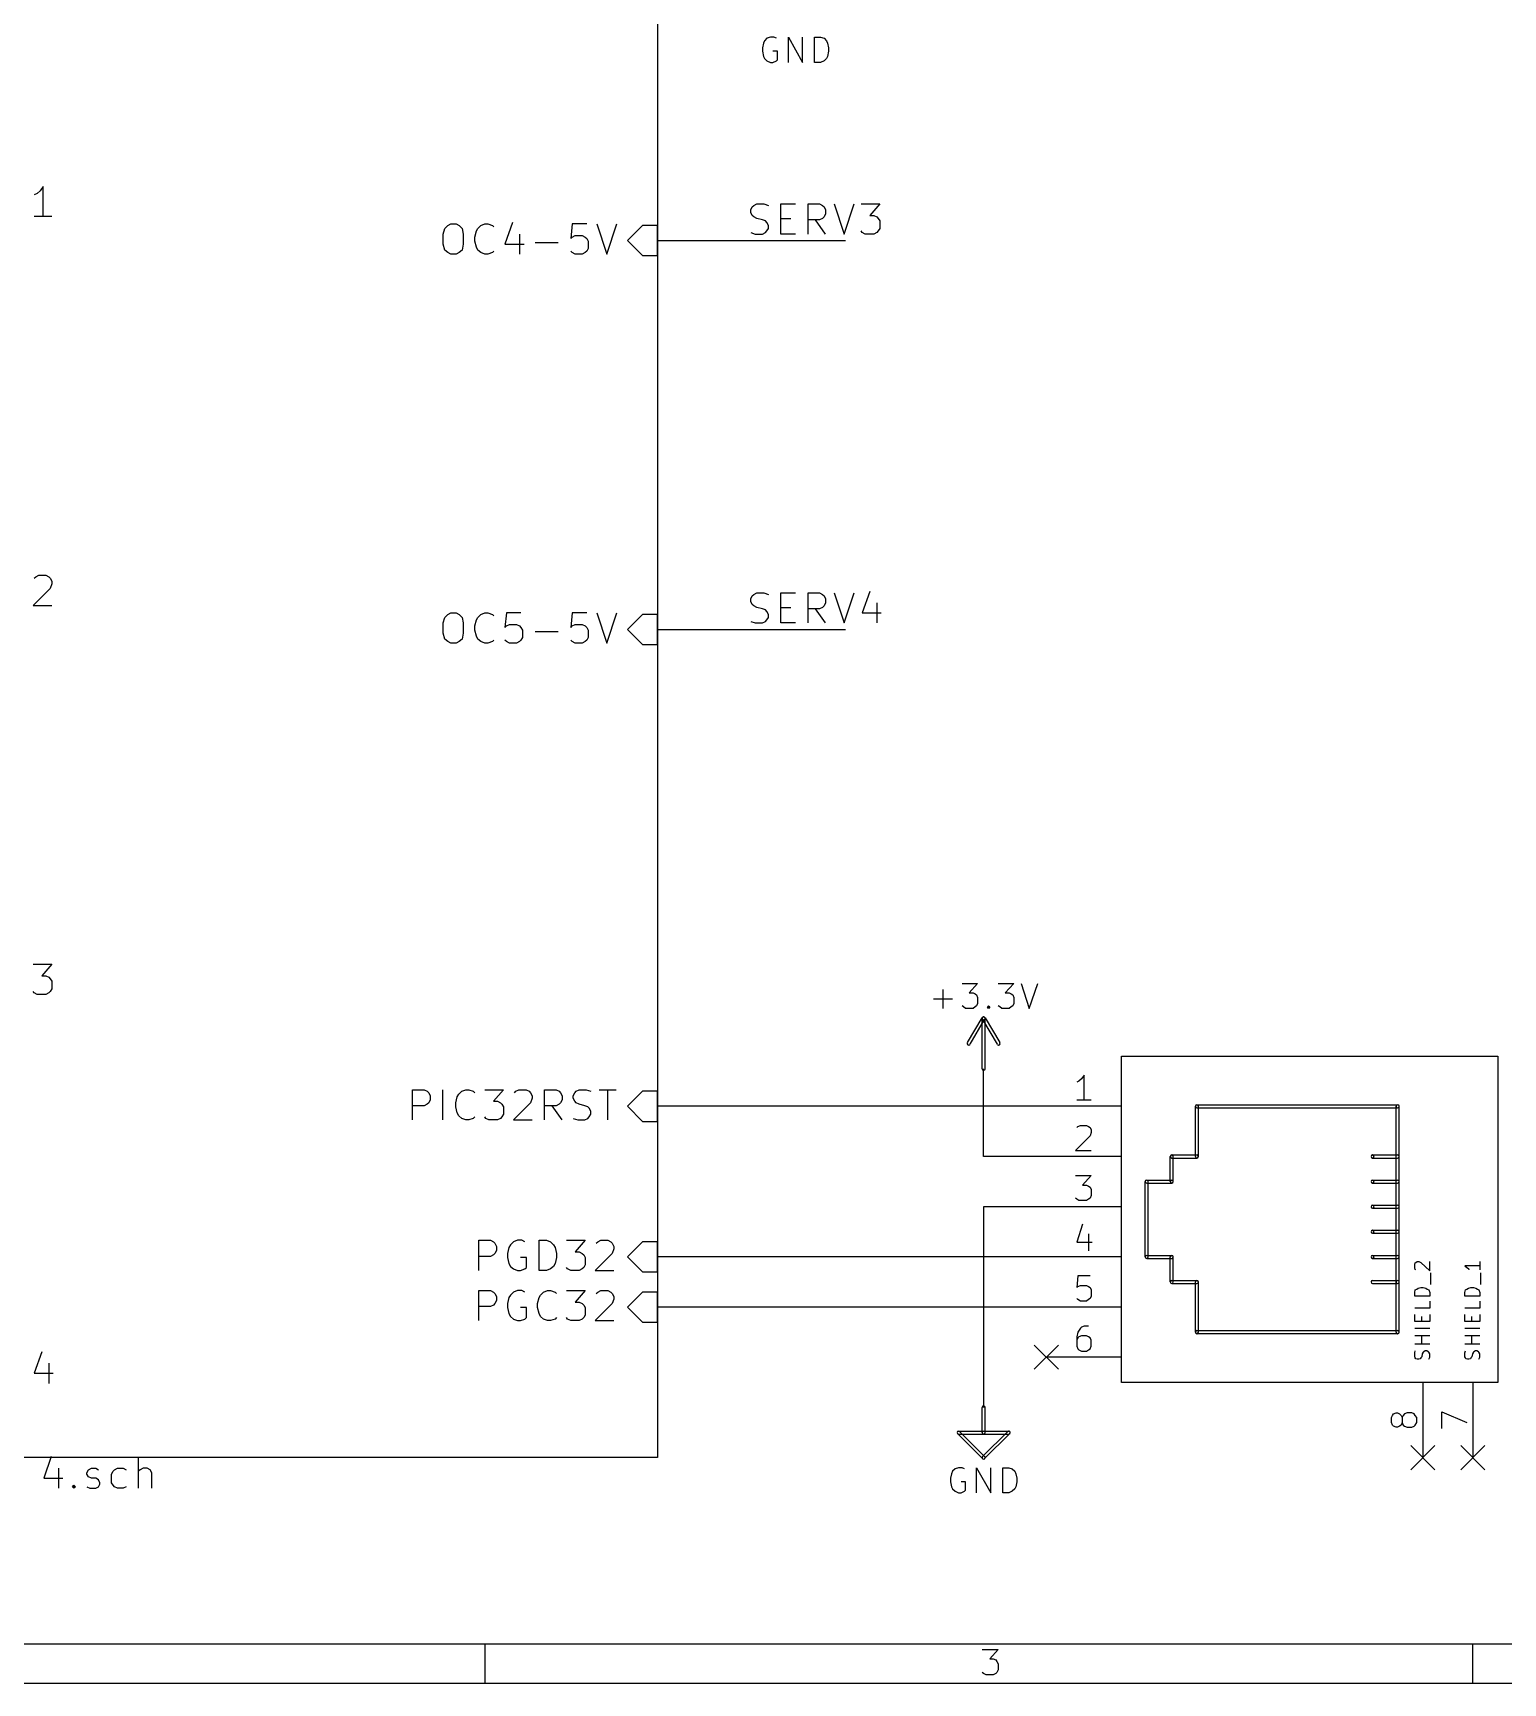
# Model space of a CAD drawing. Extents: x 10 to 287, y -200 to -10.
# Drawn here: x 87.1 to 161.5, y -200 to -116.5 of the extents above; entities that cross this region are included whole.
import ezdxf

# ---------------------------------------------------------------- set-up
doc = ezdxf.new("R2010")
doc.units = 0
doc.header["$MEASUREMENT"] = 0
doc.layers.add('BLACK', color=7, linetype='CONTINUOUS')

msp = doc.modelspace()

# ---------------------------------------------------------------- linework, layer by layer
at = {"layer": 'Black'}
for p, q in [((123.546, -125.298), (123.622, -125.222)), ((123.622, -125.222), (123.774, -125.146)), ((123.774, -125.146), (124.13, -125.146)), ((124.13, -125.146), (124.358, -125.222)), ((124.993, -126.67), (124.993, -125.146)), ((124.993, -125.146), (125.73, -125.146)), ((126.365, -126.67), (126.365, -125.146)), ((126.365, -125.146), (126.949, -125.146)), ((126.949, -125.146), (127.102, -125.222)), ((127.102, -125.222), (127.178, -125.298)), ((127.686, -125.146), (128.194, -126.67)), ((128.194, -126.67), (128.702, -125.146)), ((129.057, -125.146), (129.997, -125.146)), ((129.997, -125.146), (129.489, -125.73)), ((123.469, -125.451), (123.546, -125.298)), ((123.469, -125.578), (123.469, -125.451)), ((123.546, -125.73), (123.469, -125.578)), ((123.622, -125.806), (123.546, -125.73)), ((123.774, -125.882), (123.622, -125.806)), ((124.054, -125.959), (123.774, -125.882)), ((124.206, -126.009), (124.054, -125.959)), ((124.282, -126.086), (124.206, -126.009)), ((124.358, -126.238), (124.282, -126.086)), ((124.993, -125.882), (125.501, -125.882)), ((126.949, -125.959), (126.365, -125.959)), ((127.254, -126.67), (126.746, -125.959)), ((127.102, -125.882), (126.949, -125.959)), ((127.178, -125.806), (127.102, -125.882)), ((127.178, -125.298), (127.254, -125.451)), ((127.254, -125.654), (127.178, -125.806)), ((127.254, -125.451), (127.254, -125.654)), ((129.489, -125.73), (129.692, -125.73)), ((129.692, -125.73), (129.845, -125.806)), ((129.845, -125.806), (129.921, -125.882)), ((129.921, -125.882), (129.997, -126.009)), ((129.997, -126.009), (129.997, -126.39)), ((123.469, -126.594), (123.698, -126.67)), ((123.698, -126.67), (124.054, -126.67)), ((124.054, -126.67), (124.206, -126.594)), ((124.206, -126.594), (124.282, -126.517)), ((124.282, -126.517), (124.358, -126.39)), ((124.358, -126.39), (124.358, -126.238)), ((125.73, -126.67), (124.993, -126.67)), ((129.108, -126.594), (129.057, -126.517)), ((129.261, -126.67), (129.108, -126.594)), ((129.692, -126.67), (129.261, -126.67)), ((129.845, -126.594), (129.692, -126.67)), ((129.921, -126.517), (129.845, -126.594)), ((129.997, -126.39), (129.921, -126.517)), ((123.469, -145.136), (123.546, -144.983)), ((123.469, -145.263), (123.469, -145.136)), ((123.546, -145.415), (123.469, -145.263)), ((123.546, -144.983), (123.622, -144.907)), ((123.622, -144.907), (123.774, -144.831)), ((123.774, -144.831), (124.13, -144.831)), ((124.13, -144.831), (124.358, -144.907)), ((124.993, -146.355), (124.993, -144.831)), ((124.993, -144.831), (125.73, -144.831)), ((126.365, -146.355), (126.365, -144.831)), ((126.365, -144.831), (126.949, -144.831)), ((126.949, -144.831), (127.102, -144.907)), ((127.102, -144.907), (127.178, -144.983)), ((127.178, -144.983), (127.254, -145.136)), ((127.254, -145.136), (127.254, -145.339)), ((127.686, -144.831), (128.194, -146.355)), ((128.194, -146.355), (128.702, -144.831)), ((129.489, -144.755), (129.108, -145.847)), ((123.622, -145.491), (123.546, -145.415)), ((123.774, -145.567), (123.622, -145.491)), ((124.054, -145.644), (123.774, -145.567)), ((124.206, -145.694), (124.054, -145.644)), ((124.282, -145.771), (124.206, -145.694)), ((124.358, -145.923), (124.282, -145.771)), ((124.282, -146.202), (124.358, -146.075)), ((124.358, -146.075), (124.358, -145.923)), ((124.993, -145.567), (125.501, -145.567)), ((126.949, -145.644), (126.365, -145.644)), ((127.254, -146.355), (126.746, -145.644)), ((127.102, -145.567), (126.949, -145.644)), ((127.178, -145.491), (127.102, -145.567)), ((127.254, -145.339), (127.178, -145.491)), ((129.108, -145.847), (130.073, -145.847)), ((129.845, -145.339), (129.845, -146.355)), ((123.469, -146.279), (123.698, -146.355)), ((123.698, -146.355), (124.054, -146.355)), ((124.054, -146.355), (124.206, -146.279)), ((124.206, -146.279), (124.282, -146.202)), ((125.73, -146.355), (124.993, -146.355))]:
    msp.add_line(p, q, dxfattribs=at)
at = {"layer": 'Blue 2'}
for p, q in [((137.82, -182.905), (139.04, -184.125)), ((139.04, -182.905), (137.82, -184.125)), ((156.87, -187.985), (158.09, -189.205)), ((158.09, -187.985), (156.87, -189.205)), ((159.41, -187.985), (160.63, -189.205)), ((160.63, -187.985), (159.41, -189.205))]:
    msp.add_line(p, q, dxfattribs=at)
at = {"layer": 'Brown 2'}
for p, q in [((87.6554, -124.257), (87.503, -124.485)), ((87.6554, -125.781), (87.6554, -124.257)), ((87.3506, -124.612), (87.1982, -124.689)), ((87.503, -124.485), (87.3506, -124.612)), ((88.0872, -125.781), (87.1982, -125.781)), ((111.404, -126.086), (111.023, -127.178)), ((107.899, -126.67), (107.975, -126.39)), ((107.899, -127.178), (107.899, -126.67)), ((107.975, -126.39), (108.128, -126.238)), ((108.128, -126.238), (108.28, -126.162)), ((108.28, -126.162), (108.56, -126.162)), ((108.56, -126.162), (108.712, -126.238)), ((108.712, -126.238), (108.864, -126.39)), ((108.864, -126.39), (108.915, -126.67)), ((108.915, -126.67), (108.915, -127.178)), ((109.499, -126.822), (109.576, -126.517)), ((109.499, -127.025), (109.499, -126.822)), ((109.576, -126.517), (109.652, -126.39)), ((109.652, -126.39), (109.804, -126.238)), ((109.804, -126.238), (110.007, -126.162)), ((110.007, -126.162), (110.16, -126.162)), ((110.16, -126.162), (110.388, -126.238)), ((110.388, -126.238), (110.465, -126.314)), ((111.76, -126.67), (111.76, -127.686)), ((114.427, -126.162), (114.351, -126.898)), ((114.351, -126.898), (114.427, -126.822)), ((115.164, -126.162), (114.427, -126.162)), ((114.427, -126.822), (114.579, -126.746)), ((114.579, -126.746), (114.935, -126.746)), ((114.935, -126.746), (115.087, -126.822)), ((115.087, -126.822), (115.164, -126.898)), ((115.164, -126.898), (115.24, -127.025)), ((115.672, -126.162), (116.18, -127.686)), ((116.18, -127.686), (116.688, -126.162)), ((117.983, -126.238), (117.221, -127)), ((118.745, -126.238), (117.983, -126.238)), ((118.745, -127.762), (118.745, -126.238)), ((107.975, -127.483), (107.899, -127.178)), ((108.128, -127.61), (107.975, -127.483)), ((108.28, -127.686), (108.128, -127.61)), ((108.56, -127.686), (108.28, -127.686)), ((108.712, -127.61), (108.56, -127.686)), ((108.864, -127.483), (108.712, -127.61)), ((108.915, -127.178), (108.864, -127.483)), ((109.576, -127.33), (109.499, -127.025)), ((109.652, -127.483), (109.576, -127.33)), ((109.804, -127.61), (109.652, -127.483)), ((110.007, -127.686), (109.804, -127.61)), ((110.16, -127.686), (110.007, -127.686)), ((110.388, -127.61), (110.16, -127.686)), ((110.465, -127.533), (110.388, -127.61)), ((111.023, -127.178), (111.989, -127.178)), ((112.547, -127.102), (113.716, -127.102)), ((114.427, -127.61), (114.351, -127.533)), ((114.579, -127.686), (114.427, -127.61)), ((114.935, -127.686), (114.579, -127.686)), ((115.087, -127.61), (114.935, -127.686)), ((115.164, -127.533), (115.087, -127.61)), ((115.24, -127.406), (115.164, -127.533)), ((115.24, -127.025), (115.24, -127.406)), ((117.221, -127), (117.983, -127.762)), ((117.983, -127.762), (118.745, -127.762)), ((87.1982, -144.094), (87.2744, -144.018)), ((87.2744, -144.018), (87.4268, -143.942)), ((87.4268, -143.942), (87.7824, -143.942)), ((87.7824, -143.942), (87.9348, -144.018)), ((87.9348, -144.018), (88.011, -144.094)), ((88.011, -144.094), (88.0872, -144.247)), ((88.0872, -144.374), (88.011, -144.602)), ((88.0872, -144.247), (88.0872, -144.374)), ((88.011, -144.602), (87.1474, -145.466)), ((87.1474, -145.466), (88.0872, -145.466)), ((107.899, -146.355), (107.975, -146.075)), ((107.975, -146.075), (108.128, -145.923)), ((108.128, -145.923), (108.28, -145.847)), ((108.28, -145.847), (108.56, -145.847)), ((108.56, -145.847), (108.712, -145.923)), ((108.712, -145.923), (108.864, -146.075)), ((108.864, -146.075), (108.915, -146.355)), ((109.576, -146.202), (109.652, -146.075)), ((109.652, -146.075), (109.804, -145.923)), ((109.804, -145.923), (110.007, -145.847)), ((110.007, -145.847), (110.16, -145.847)), ((110.16, -145.847), (110.388, -145.923)), ((110.388, -145.923), (110.465, -145.999)), ((111.1, -145.847), (111.023, -146.583)), ((111.836, -145.847), (111.1, -145.847)), ((114.427, -145.847), (114.351, -146.583)), ((115.164, -145.847), (114.427, -145.847)), ((115.672, -145.847), (116.18, -147.371)), ((116.18, -147.371), (116.688, -145.847)), ((117.983, -145.923), (117.221, -146.685)), ((118.745, -145.923), (117.983, -145.923)), ((118.745, -147.447), (118.745, -145.923)), ((107.899, -146.863), (107.899, -146.355)), ((107.975, -147.168), (107.899, -146.863)), ((108.915, -146.863), (108.864, -147.168)), ((108.915, -146.355), (108.915, -146.863)), ((109.499, -146.507), (109.576, -146.202)), ((109.499, -146.71), (109.499, -146.507)), ((109.576, -147.015), (109.499, -146.71)), ((111.023, -146.583), (111.1, -146.507)), ((111.1, -146.507), (111.252, -146.431)), ((111.252, -146.431), (111.608, -146.431)), ((111.608, -146.431), (111.76, -146.507)), ((111.76, -146.507), (111.836, -146.583)), ((111.836, -146.583), (111.912, -146.71)), ((111.912, -146.71), (111.912, -147.091)), ((112.547, -146.787), (113.716, -146.787)), ((114.351, -146.583), (114.427, -146.507)), ((114.427, -146.507), (114.579, -146.431)), ((114.579, -146.431), (114.935, -146.431)), ((114.935, -146.431), (115.087, -146.507)), ((115.087, -146.507), (115.164, -146.583)), ((115.164, -146.583), (115.24, -146.71)), ((115.24, -146.71), (115.24, -147.091)), ((117.221, -146.685), (117.983, -147.447)), ((108.128, -147.295), (107.975, -147.168)), ((108.28, -147.371), (108.128, -147.295)), ((108.56, -147.371), (108.28, -147.371)), ((108.712, -147.295), (108.56, -147.371)), ((108.864, -147.168), (108.712, -147.295)), ((109.652, -147.168), (109.576, -147.015)), ((109.804, -147.295), (109.652, -147.168)), ((110.007, -147.371), (109.804, -147.295)), ((110.16, -147.371), (110.007, -147.371)), ((110.388, -147.295), (110.16, -147.371)), ((110.465, -147.218), (110.388, -147.295)), ((111.1, -147.295), (111.023, -147.218)), ((111.252, -147.371), (111.1, -147.295)), ((111.608, -147.371), (111.252, -147.371)), ((111.76, -147.295), (111.608, -147.371)), ((111.836, -147.218), (111.76, -147.295)), ((111.912, -147.091), (111.836, -147.218)), ((114.427, -147.295), (114.351, -147.218)), ((114.579, -147.371), (114.427, -147.295)), ((114.935, -147.371), (114.579, -147.371)), ((115.087, -147.295), (114.935, -147.371)), ((115.164, -147.218), (115.087, -147.295)), ((115.24, -147.091), (115.164, -147.218)), ((117.983, -147.447), (118.745, -147.447)), ((87.1474, -163.627), (88.0872, -163.627)), ((88.0872, -163.627), (87.5792, -164.211)), ((87.5792, -164.211), (87.7824, -164.211)), ((87.7824, -164.211), (87.9348, -164.287)), ((87.9348, -164.287), (88.011, -164.363)), ((88.011, -164.363), (88.0872, -164.49)), ((88.0872, -164.49), (88.0872, -164.871)), ((87.1982, -165.075), (87.1474, -164.998)), ((87.3506, -165.151), (87.1982, -165.075)), ((87.7824, -165.151), (87.3506, -165.151)), ((87.9348, -165.075), (87.7824, -165.151)), ((88.011, -164.998), (87.9348, -165.075)), ((88.0872, -164.871), (88.011, -164.998)), ((106.35, -171.501), (106.35, -169.977)), ((106.35, -169.977), (106.934, -169.977)), ((106.934, -169.977), (107.086, -170.053)), ((107.086, -170.053), (107.163, -170.129)), ((107.163, -170.129), (107.239, -170.282)), ((107.239, -170.282), (107.239, -170.485)), ((107.874, -171.501), (107.874, -169.977)), ((108.534, -170.637), (108.61, -170.332)), ((108.61, -170.332), (108.687, -170.205)), ((108.687, -170.205), (108.839, -170.053)), ((108.839, -170.053), (109.042, -169.977)), ((109.042, -169.977), (109.195, -169.977)), ((109.195, -169.977), (109.423, -170.053)), ((109.423, -170.053), (109.499, -170.129)), ((110.007, -169.977), (110.947, -169.977)), ((110.947, -169.977), (110.439, -170.561)), ((111.506, -170.129), (111.582, -170.053)), ((111.582, -170.053), (111.735, -169.977)), ((111.735, -169.977), (112.09, -169.977)), ((112.09, -169.977), (112.243, -170.053)), ((112.243, -170.053), (112.319, -170.129)), ((112.319, -170.129), (112.395, -170.282)), ((112.395, -170.282), (112.395, -170.409)), ((113.03, -171.501), (113.03, -169.977)), ((113.03, -169.977), (113.614, -169.977)), ((113.614, -169.977), (113.767, -170.053)), ((113.767, -170.053), (113.843, -170.129)), ((113.843, -170.129), (113.919, -170.282)), ((113.919, -170.282), (113.919, -170.485)), ((114.478, -170.282), (114.554, -170.129)), ((114.478, -170.409), (114.478, -170.282)), ((114.554, -170.129), (114.63, -170.053)), ((114.63, -170.053), (114.783, -169.977)), ((114.783, -169.977), (115.138, -169.977)), ((115.138, -169.977), (115.367, -170.053)), ((115.799, -169.977), (116.662, -169.977)), ((116.23, -171.501), (116.23, -169.977)), ((117.983, -170.053), (117.221, -170.815)), ((118.745, -170.053), (117.983, -170.053)), ((118.745, -171.577), (118.745, -170.053)), ((106.934, -170.79), (106.35, -170.79)), ((107.086, -170.713), (106.934, -170.79)), ((107.163, -170.637), (107.086, -170.713)), ((107.239, -170.485), (107.163, -170.637)), ((108.534, -170.84), (108.534, -170.637)), ((108.61, -171.145), (108.534, -170.84)), ((108.687, -171.298), (108.61, -171.145)), ((110.439, -170.561), (110.642, -170.561)), ((110.642, -170.561), (110.795, -170.637)), ((110.795, -170.637), (110.871, -170.713)), ((110.871, -170.713), (110.947, -170.84)), ((110.947, -170.84), (110.947, -171.221)), ((112.319, -170.637), (111.455, -171.501)), ((112.395, -170.409), (112.319, -170.637)), ((113.614, -170.79), (113.03, -170.79)), ((113.919, -171.501), (113.411, -170.79)), ((113.767, -170.713), (113.614, -170.79)), ((113.843, -170.637), (113.767, -170.713)), ((113.919, -170.485), (113.843, -170.637)), ((114.554, -170.561), (114.478, -170.409)), ((114.63, -170.637), (114.554, -170.561)), ((114.783, -170.713), (114.63, -170.637)), ((115.062, -170.79), (114.783, -170.713)), ((115.214, -170.84), (115.062, -170.79)), ((115.291, -170.917), (115.214, -170.84)), ((115.367, -171.069), (115.291, -170.917)), ((115.367, -171.221), (115.367, -171.069)), ((117.221, -170.815), (117.983, -171.577)), ((108.839, -171.425), (108.687, -171.298)), ((109.042, -171.501), (108.839, -171.425)), ((109.195, -171.501), (109.042, -171.501)), ((109.423, -171.425), (109.195, -171.501)), ((109.499, -171.348), (109.423, -171.425)), ((110.058, -171.425), (110.007, -171.348)), ((110.211, -171.501), (110.058, -171.425)), ((110.642, -171.501), (110.211, -171.501)), ((110.795, -171.425), (110.642, -171.501)), ((110.871, -171.348), (110.795, -171.425)), ((110.947, -171.221), (110.871, -171.348)), ((111.455, -171.501), (112.395, -171.501)), ((114.478, -171.425), (114.706, -171.501)), ((114.706, -171.501), (115.062, -171.501)), ((115.062, -171.501), (115.214, -171.425)), ((115.214, -171.425), (115.291, -171.348)), ((115.291, -171.348), (115.367, -171.221)), ((117.983, -171.577), (118.745, -171.577)), ((109.703, -179.121), (109.703, -177.597)), ((109.703, -177.597), (110.287, -177.597)), ((110.287, -177.597), (110.439, -177.673)), ((110.439, -177.673), (110.515, -177.749)), ((110.515, -177.749), (110.592, -177.902)), ((111.303, -177.825), (111.227, -177.952)), ((111.455, -177.673), (111.303, -177.825)), ((111.658, -177.597), (111.455, -177.673)), ((111.887, -177.597), (111.658, -177.597)), ((112.039, -177.673), (111.887, -177.597)), ((112.751, -179.121), (112.751, -177.597)), ((112.751, -177.597), (113.132, -177.597)), ((113.132, -177.597), (113.335, -177.673)), ((113.335, -177.673), (113.487, -177.825)), ((113.487, -177.825), (113.563, -177.952)), ((114.148, -177.597), (115.087, -177.597)), ((115.087, -177.597), (114.579, -178.181)), ((115.646, -177.749), (115.722, -177.673)), ((115.722, -177.673), (115.875, -177.597)), ((115.875, -177.597), (116.23, -177.597)), ((116.23, -177.597), (116.383, -177.673)), ((116.383, -177.673), (116.459, -177.749)), ((116.459, -177.749), (116.535, -177.902)), ((117.983, -177.673), (117.221, -178.435)), ((118.745, -177.673), (117.983, -177.673)), ((118.745, -179.197), (118.745, -177.673)), ((110.287, -178.41), (109.703, -178.41)), ((110.439, -178.333), (110.287, -178.41)), ((110.515, -178.257), (110.439, -178.333)), ((110.592, -178.105), (110.515, -178.257)), ((110.592, -177.902), (110.592, -178.105)), ((111.227, -177.952), (111.15, -178.257)), ((111.15, -178.257), (111.15, -178.46)), ((111.15, -178.46), (111.227, -178.765)), ((112.116, -178.46), (111.811, -178.46)), ((112.116, -178.968), (112.116, -178.46)), ((113.563, -177.952), (113.64, -178.257)), ((113.64, -178.46), (113.563, -178.765)), ((113.64, -178.257), (113.64, -178.46)), ((114.579, -178.181), (114.783, -178.181)), ((114.783, -178.181), (114.935, -178.257)), ((114.935, -178.257), (115.011, -178.333)), ((115.011, -178.333), (115.087, -178.46)), ((115.087, -178.46), (115.087, -178.841)), ((116.459, -178.257), (115.595, -179.121)), ((116.535, -178.029), (116.459, -178.257)), ((116.535, -177.902), (116.535, -178.029)), ((117.221, -178.435), (117.983, -179.197)), ((111.227, -178.765), (111.303, -178.918)), ((111.303, -178.918), (111.455, -179.045)), ((111.455, -179.045), (111.658, -179.121)), ((111.658, -179.121), (111.811, -179.121)), ((111.811, -179.121), (112.039, -179.045)), ((112.039, -179.045), (112.116, -178.968)), ((113.132, -179.121), (112.751, -179.121)), ((113.335, -179.045), (113.132, -179.121)), ((113.487, -178.918), (113.335, -179.045)), ((113.563, -178.765), (113.487, -178.918)), ((114.198, -179.045), (114.148, -178.968)), ((114.351, -179.121), (114.198, -179.045)), ((114.783, -179.121), (114.351, -179.121)), ((114.935, -179.045), (114.783, -179.121)), ((115.011, -178.968), (114.935, -179.045)), ((115.087, -178.841), (115.011, -178.968)), ((115.595, -179.121), (116.535, -179.121)), ((117.983, -179.197), (118.745, -179.197)), ((109.703, -181.661), (109.703, -180.137)), ((109.703, -180.137), (110.287, -180.137)), ((110.287, -180.137), (110.439, -180.213)), ((110.439, -180.213), (110.515, -180.289)), ((110.515, -180.289), (110.592, -180.442)), ((111.303, -180.365), (111.227, -180.492)), ((111.455, -180.213), (111.303, -180.365)), ((111.658, -180.137), (111.455, -180.213)), ((111.887, -180.137), (111.658, -180.137)), ((112.039, -180.213), (111.887, -180.137)), ((112.751, -180.492), (112.827, -180.365)), ((112.827, -180.365), (112.979, -180.213)), ((112.979, -180.213), (113.182, -180.137)), ((113.182, -180.137), (113.335, -180.137)), ((113.335, -180.137), (113.563, -180.213)), ((113.563, -180.213), (113.64, -180.289)), ((114.148, -180.137), (115.087, -180.137)), ((115.087, -180.137), (114.579, -180.721)), ((115.646, -180.289), (115.722, -180.213)), ((115.722, -180.213), (115.875, -180.137)), ((115.875, -180.137), (116.23, -180.137)), ((116.23, -180.137), (116.383, -180.213)), ((116.383, -180.213), (116.459, -180.289)), ((116.459, -180.289), (116.535, -180.442)), ((117.983, -180.213), (117.221, -180.975)), ((118.745, -180.213), (117.983, -180.213)), ((118.745, -181.737), (118.745, -180.213)), ((110.287, -180.95), (109.703, -180.95)), ((110.439, -180.873), (110.287, -180.95)), ((110.515, -180.797), (110.439, -180.873)), ((110.592, -180.645), (110.515, -180.797)), ((110.592, -180.442), (110.592, -180.645)), ((111.227, -180.492), (111.15, -180.797)), ((111.15, -180.797), (111.15, -181)), ((111.15, -181), (111.227, -181.305)), ((112.116, -181), (111.811, -181)), ((112.116, -181.508), (112.116, -181)), ((112.674, -180.797), (112.751, -180.492)), ((112.674, -181), (112.674, -180.797)), ((112.751, -181.305), (112.674, -181)), ((114.579, -180.721), (114.783, -180.721)), ((114.783, -180.721), (114.935, -180.797)), ((114.935, -180.797), (115.011, -180.873)), ((115.011, -180.873), (115.087, -181)), ((115.087, -181), (115.087, -181.381)), ((116.459, -180.797), (115.595, -181.661)), ((116.535, -180.569), (116.459, -180.797)), ((116.535, -180.442), (116.535, -180.569)), ((117.221, -180.975), (117.983, -181.737)), ((111.227, -181.305), (111.303, -181.458)), ((111.303, -181.458), (111.455, -181.585)), ((111.455, -181.585), (111.658, -181.661)), ((111.658, -181.661), (111.811, -181.661)), ((111.811, -181.661), (112.039, -181.585)), ((112.039, -181.585), (112.116, -181.508)), ((112.827, -181.458), (112.751, -181.305)), ((112.979, -181.585), (112.827, -181.458)), ((113.182, -181.661), (112.979, -181.585)), ((113.335, -181.661), (113.182, -181.661)), ((113.563, -181.585), (113.335, -181.661)), ((113.64, -181.508), (113.563, -181.585)), ((114.198, -181.585), (114.148, -181.508)), ((114.351, -181.661), (114.198, -181.585)), ((114.783, -181.661), (114.351, -181.661)), ((114.935, -181.585), (114.783, -181.661)), ((115.011, -181.508), (114.935, -181.585)), ((115.087, -181.381), (115.011, -181.508)), ((115.595, -181.661), (116.535, -181.661)), ((117.983, -181.737), (118.745, -181.737)), ((87.5792, -183.236), (87.1982, -184.328)), ((87.1982, -184.328), (88.1634, -184.328)), ((87.9348, -183.82), (87.9348, -184.836)), ((88.0618, -188.544), (87.6808, -189.636)), ((92.4814, -190.144), (92.4814, -188.62)), ((88.4174, -189.128), (88.4174, -190.144)), ((89.8652, -189.357), (89.9414, -189.205)), ((89.8652, -189.433), (89.8652, -189.357)), ((89.9414, -189.56), (89.8652, -189.433)), ((89.9414, -189.205), (90.0938, -189.128)), ((90.0938, -189.128), (90.3224, -189.128)), ((90.3224, -189.128), (90.4494, -189.205)), ((91.1098, -189.433), (91.186, -189.281)), ((91.1098, -189.865), (91.1098, -189.433)), ((91.186, -189.281), (91.2622, -189.205)), ((91.2622, -189.205), (91.4146, -189.128)), ((91.4146, -189.128), (91.694, -189.128)), ((91.694, -189.128), (91.8464, -189.205)), ((92.5576, -189.205), (92.4814, -189.281)), ((92.71, -189.128), (92.5576, -189.205)), ((92.9132, -189.128), (92.71, -189.128)), ((93.0656, -189.205), (92.9132, -189.128)), ((93.1418, -189.357), (93.0656, -189.205)), ((93.1418, -190.144), (93.1418, -189.357)), ((87.6808, -189.636), (88.646, -189.636)), ((89.1286, -190.068), (89.2048, -189.992)), ((89.2048, -190.144), (89.1286, -190.068)), ((89.2048, -189.992), (89.281, -190.068)), ((89.2048, -189.992), (89.2048, -190.144)), ((89.281, -190.068), (89.2048, -190.144)), ((89.8652, -190.068), (90.0176, -190.144)), ((90.0938, -189.636), (89.9414, -189.56)), ((90.0176, -190.144), (90.3224, -190.144)), ((90.3224, -189.636), (90.0938, -189.636)), ((90.4494, -189.713), (90.3224, -189.636)), ((90.3224, -190.144), (90.4494, -190.068)), ((90.5256, -189.865), (90.4494, -189.713)), ((90.4494, -190.068), (90.5256, -189.941)), ((90.5256, -189.941), (90.5256, -189.865)), ((91.186, -189.992), (91.1098, -189.865)), ((91.2622, -190.068), (91.186, -189.992)), ((91.4146, -190.144), (91.2622, -190.068)), ((91.694, -190.144), (91.4146, -190.144)), ((91.8464, -190.068), (91.694, -190.144))]:
    msp.add_line(p, q, dxfattribs=at)
at = {"layer": 'Cyan 2'}
for p, q in [((124.155, -116.891), (124.104, -117.018)), ((124.282, -116.764), (124.155, -116.891)), ((124.46, -116.713), (124.282, -116.764)), ((124.638, -116.713), (124.46, -116.713)), ((124.765, -116.764), (124.638, -116.713)), ((125.374, -117.983), (125.374, -116.713)), ((125.374, -116.713), (126.086, -117.983)), ((126.086, -117.983), (126.086, -116.713)), ((126.695, -117.983), (126.695, -116.713)), ((126.695, -116.713), (127, -116.713)), ((127, -116.713), (127.178, -116.764)), ((127.178, -116.764), (127.305, -116.891)), ((127.305, -116.891), (127.356, -117.018)), ((124.104, -117.018), (124.054, -117.246)), ((124.054, -117.246), (124.054, -117.424)), ((124.054, -117.424), (124.104, -117.678)), ((124.104, -117.678), (124.155, -117.78)), ((124.816, -117.424), (124.587, -117.424)), ((124.816, -117.856), (124.816, -117.424)), ((127.356, -117.678), (127.305, -117.78)), ((127.356, -117.018), (127.406, -117.246)), ((127.406, -117.424), (127.356, -117.678)), ((127.406, -117.246), (127.406, -117.424)), ((124.155, -117.78), (124.282, -117.907)), ((124.282, -117.907), (124.46, -117.983)), ((124.46, -117.983), (124.587, -117.983)), ((124.587, -117.983), (124.765, -117.907)), ((124.765, -117.907), (124.816, -117.856)), ((127, -117.983), (126.695, -117.983)), ((127.178, -117.907), (127, -117.983)), ((127.305, -117.78), (127.178, -117.907)), ((133.198, -165.862), (133.198, -164.897)), ((134.163, -164.592), (134.95, -164.592)), ((134.95, -164.592), (134.518, -165.075)), ((134.518, -165.075), (134.722, -165.075)), ((134.722, -165.075), (134.823, -165.125)), ((134.823, -165.125), (134.899, -165.176)), ((134.899, -165.176), (134.95, -165.303)), ((134.95, -165.303), (134.95, -165.608)), ((135.992, -164.592), (136.779, -164.592)), ((136.779, -164.592), (136.347, -165.075)), ((136.347, -165.075), (136.55, -165.075)), ((136.55, -165.075), (136.652, -165.125)), ((136.652, -165.125), (136.728, -165.176)), ((136.728, -165.176), (136.779, -165.303)), ((136.779, -165.303), (136.779, -165.608)), ((137.16, -164.592), (137.566, -165.862)), ((137.566, -165.862), (137.998, -164.592)), ((132.715, -165.379), (133.68, -165.379)), ((134.239, -165.786), (134.163, -165.735)), ((134.341, -165.862), (134.239, -165.786)), ((134.722, -165.862), (134.341, -165.862)), ((134.823, -165.786), (134.722, -165.862)), ((134.899, -165.735), (134.823, -165.786)), ((134.95, -165.608), (134.899, -165.735)), ((135.458, -165.786), (135.509, -165.735)), ((135.509, -165.862), (135.458, -165.786)), ((135.509, -165.735), (135.56, -165.786)), ((135.509, -165.735), (135.509, -165.862)), ((135.56, -165.786), (135.509, -165.862)), ((136.068, -165.786), (135.992, -165.735)), ((136.169, -165.862), (136.068, -165.786)), ((136.55, -165.862), (136.169, -165.862)), ((136.652, -165.786), (136.55, -165.862)), ((136.728, -165.735), (136.652, -165.786)), ((136.779, -165.608), (136.728, -165.735)), ((157.124, -178.714), (157.201, -178.664)), ((157.201, -178.664), (157.277, -178.664)), ((157.277, -178.664), (157.378, -178.714)), ((157.836, -179.146), (157.836, -178.664)), ((160.376, -178.664), (160.376, -179.095)), ((157.074, -178.816), (157.099, -178.74)), ((157.074, -178.994), (157.074, -178.816)), ((157.099, -179.07), (157.074, -178.994)), ((157.099, -178.74), (157.124, -178.714)), ((157.124, -179.095), (157.099, -179.07)), ((157.378, -178.714), (157.836, -179.146)), ((157.886, -179.832), (157.886, -179.248)), ((160.376, -178.892), (159.614, -178.892)), ((159.614, -178.892), (159.715, -178.968)), ((159.715, -178.968), (159.791, -179.019)), ((159.791, -179.019), (159.817, -179.095)), ((160.426, -179.832), (160.426, -179.248)), ((157.074, -180.238), (157.099, -180.111)), ((157.074, -180.416), (157.074, -180.238)), ((157.099, -180.111), (157.175, -180.061)), ((157.175, -180.061), (157.251, -180.01)), ((157.251, -180.01), (157.378, -179.984)), ((157.378, -179.984), (157.505, -179.984)), ((157.505, -179.984), (157.632, -180.01)), ((157.632, -180.01), (157.709, -180.061)), ((157.709, -180.061), (157.785, -180.111)), ((157.785, -180.111), (157.836, -180.238)), ((157.836, -180.238), (157.836, -180.416)), ((159.614, -180.238), (159.639, -180.111)), ((159.614, -180.416), (159.614, -180.238)), ((159.639, -180.111), (159.715, -180.061)), ((159.715, -180.061), (159.791, -180.01)), ((159.791, -180.01), (159.918, -179.984)), ((159.918, -179.984), (160.045, -179.984)), ((160.045, -179.984), (160.172, -180.01)), ((160.172, -180.01), (160.249, -180.061)), ((160.249, -180.061), (160.325, -180.111)), ((160.325, -180.111), (160.376, -180.238)), ((160.376, -180.238), (160.376, -180.416)), ((157.836, -180.416), (157.074, -180.416)), ((157.836, -181.026), (157.074, -181.026)), ((157.836, -180.67), (157.836, -181.026)), ((160.376, -180.416), (159.614, -180.416)), ((160.376, -181.026), (159.614, -181.026)), ((160.376, -180.67), (160.376, -181.026)), ((157.074, -181.712), (157.074, -181.356)), ((157.836, -181.712), (157.074, -181.712)), ((157.429, -181.712), (157.429, -181.458)), ((157.836, -181.356), (157.836, -181.712)), ((159.614, -181.712), (159.614, -181.356)), ((160.376, -181.712), (159.614, -181.712)), ((159.969, -181.712), (159.969, -181.458)), ((160.376, -181.356), (160.376, -181.712)), ((157.836, -182.067), (157.074, -182.067)), ((157.836, -182.423), (157.074, -182.423)), ((157.836, -182.855), (157.074, -182.855)), ((157.429, -182.855), (157.429, -182.423)), ((160.376, -182.067), (159.614, -182.067)), ((160.376, -182.423), (159.614, -182.423)), ((160.376, -182.855), (159.614, -182.855)), ((159.969, -182.855), (159.969, -182.423)), ((157.074, -183.286), (157.099, -183.185)), ((157.074, -183.49), (157.074, -183.286)), ((157.099, -183.54), (157.074, -183.49)), ((157.124, -183.591), (157.099, -183.54)), ((157.201, -183.617), (157.124, -183.591)), ((157.277, -183.617), (157.201, -183.617)), ((157.353, -183.591), (157.277, -183.617)), ((157.378, -183.54), (157.353, -183.591)), ((157.429, -183.49), (157.378, -183.54)), ((157.455, -183.337), (157.429, -183.49)), ((157.505, -183.261), (157.455, -183.337)), ((157.531, -183.236), (157.505, -183.261)), ((157.607, -183.185), (157.531, -183.236)), ((157.683, -183.185), (157.607, -183.185)), ((157.759, -183.236), (157.683, -183.185)), ((157.785, -183.261), (157.759, -183.236)), ((157.836, -183.337), (157.785, -183.261)), ((157.785, -183.617), (157.836, -183.515)), ((157.836, -183.515), (157.836, -183.337)), ((159.614, -183.286), (159.639, -183.185)), ((159.614, -183.49), (159.614, -183.286)), ((159.639, -183.54), (159.614, -183.49)), ((159.664, -183.591), (159.639, -183.54)), ((159.741, -183.617), (159.664, -183.591)), ((159.817, -183.617), (159.741, -183.617)), ((159.893, -183.591), (159.817, -183.617)), ((159.918, -183.54), (159.893, -183.591)), ((159.969, -183.49), (159.918, -183.54)), ((159.995, -183.337), (159.969, -183.49)), ((160.045, -183.261), (159.995, -183.337)), ((160.071, -183.236), (160.045, -183.261)), ((160.147, -183.185), (160.071, -183.236)), ((160.223, -183.185), (160.147, -183.185)), ((160.299, -183.236), (160.223, -183.185)), ((160.325, -183.261), (160.299, -183.236)), ((160.376, -183.337), (160.325, -183.261)), ((160.325, -183.617), (160.376, -183.515)), ((160.376, -183.515), (160.376, -183.337)), ((133.629, -189.408), (133.579, -189.636)), ((133.68, -189.281), (133.629, -189.408)), ((133.807, -189.154), (133.68, -189.281)), ((133.985, -189.103), (133.807, -189.154)), ((134.163, -189.103), (133.985, -189.103)), ((134.29, -189.154), (134.163, -189.103)), ((134.899, -190.373), (134.899, -189.103)), ((134.899, -189.103), (135.611, -190.373)), ((135.611, -190.373), (135.611, -189.103)), ((136.22, -190.373), (136.22, -189.103)), ((136.22, -189.103), (136.525, -189.103)), ((136.525, -189.103), (136.703, -189.154)), ((136.703, -189.154), (136.83, -189.281)), ((136.83, -189.281), (136.881, -189.408)), ((136.881, -189.408), (136.931, -189.636)), ((133.579, -189.636), (133.579, -189.814)), ((133.579, -189.814), (133.629, -190.068)), ((133.629, -190.068), (133.68, -190.17)), ((133.68, -190.17), (133.807, -190.297)), ((133.807, -190.297), (133.985, -190.373)), ((133.985, -190.373), (134.112, -190.373)), ((134.341, -189.814), (134.112, -189.814)), ((134.112, -190.373), (134.29, -190.297)), ((134.29, -190.297), (134.341, -190.246)), ((134.341, -190.246), (134.341, -189.814)), ((136.525, -190.373), (136.22, -190.373)), ((136.703, -190.297), (136.525, -190.373)), ((136.83, -190.17), (136.703, -190.297)), ((136.881, -190.068), (136.83, -190.17)), ((136.931, -189.814), (136.881, -190.068)), ((136.931, -189.636), (136.931, -189.814))]:
    msp.add_line(p, q, dxfattribs=at)
at = {"layer": 'Green 2'}
for p, q in [((118.745, -127), (128.27, -127)), ((118.745, -146.685), (128.27, -146.685)), ((135.255, -173.355), (135.255, -168.91)), ((138.43, -170.815), (118.745, -170.815)), ((138.43, -173.355), (135.255, -173.355)), ((138.43, -175.895), (135.255, -175.895)), ((135.255, -175.895), (135.255, -186.055)), ((138.43, -178.435), (118.745, -178.435)), ((138.43, -180.975), (118.745, -180.975))]:
    msp.add_line(p, q, dxfattribs=at)
at = {"layer": 'Magenta 2'}
for p, q in [((118.745, -46.99), (118.745, -188.595)), ((118.745, -188.595), (78.105, -188.595))]:
    msp.add_line(p, q, dxfattribs=at)
at = {"layer": 'Red 2'}
for p, q in [((134.442, -167.589), (135.179, -166.345)), ((134.569, -167.665), (135.306, -166.421)), ((135.179, -168.91), (135.179, -166.37)), ((135.204, -166.421), (135.941, -167.665)), ((135.331, -166.345), (136.068, -167.589)), ((135.331, -168.91), (135.331, -166.37)), ((142.24, -184.785), (142.24, -168.275)), ((142.24, -168.275), (161.29, -168.275)), ((161.29, -168.275), (161.29, -184.785)), ((140.208, -169.418), (140.081, -169.545)), ((140.335, -169.24), (140.208, -169.418)), ((140.335, -170.51), (140.335, -169.24)), ((140.081, -169.545), (139.979, -169.596)), ((142.24, -170.815), (138.43, -170.815)), ((140.691, -170.51), (139.979, -170.51)), ((145.974, -173.355), (145.974, -170.815)), ((146.05, -170.739), (156.21, -170.739)), ((146.05, -170.891), (156.21, -170.891)), ((146.126, -173.355), (146.126, -170.815)), ((156.134, -182.245), (156.134, -170.815)), ((156.286, -182.245), (156.286, -170.815)), ((139.979, -171.882), (140.03, -171.831)), ((140.03, -171.831), (140.157, -171.78)), ((140.157, -171.78), (140.462, -171.78)), ((140.462, -171.78), (140.564, -171.831)), ((140.564, -171.831), (140.64, -171.882)), ((140.64, -171.882), (140.691, -172.009)), ((140.691, -172.009), (140.691, -172.136)), ((140.64, -172.314), (139.903, -173.05)), ((140.691, -172.136), (140.64, -172.314)), ((142.24, -173.355), (138.43, -173.355)), ((139.903, -173.05), (140.691, -173.05)), ((144.704, -174.625), (144.704, -173.355)), ((144.78, -173.279), (146.05, -173.279)), ((144.78, -173.431), (146.05, -173.431)), ((144.856, -174.625), (144.856, -173.355)), ((154.94, -173.279), (156.21, -173.279)), ((154.94, -173.431), (156.21, -173.431)), ((139.903, -174.32), (140.691, -174.32)), ((140.691, -174.32), (140.259, -174.803)), ((140.259, -174.803), (140.462, -174.803)), ((140.462, -174.803), (140.564, -174.854)), ((140.564, -174.854), (140.64, -174.904)), ((140.64, -174.904), (140.691, -175.031)), ((140.691, -175.336), (140.64, -175.463)), ((140.691, -175.031), (140.691, -175.336)), ((143.434, -178.435), (143.434, -174.625)), ((143.51, -174.549), (144.78, -174.549)), ((143.51, -174.701), (144.78, -174.701)), ((143.586, -178.435), (143.586, -174.625)), ((154.94, -174.549), (156.21, -174.549)), ((154.94, -174.701), (156.21, -174.701)), ((142.24, -175.895), (138.43, -175.895)), ((139.979, -175.514), (139.903, -175.463)), ((140.081, -175.59), (139.979, -175.514)), ((140.462, -175.59), (140.081, -175.59)), ((140.564, -175.514), (140.462, -175.59)), ((140.64, -175.463), (140.564, -175.514)), ((154.94, -175.819), (156.21, -175.819)), ((154.94, -175.971), (156.21, -175.971)), ((140.259, -176.784), (139.979, -177.698)), ((139.979, -177.698), (140.741, -177.698)), ((140.564, -177.267), (140.564, -178.13)), ((154.94, -177.089), (156.21, -177.089)), ((154.94, -177.241), (156.21, -177.241)), ((142.24, -178.435), (138.43, -178.435)), ((143.51, -178.359), (144.78, -178.359)), ((143.51, -178.511), (144.78, -178.511)), ((144.704, -179.705), (144.704, -178.435)), ((144.856, -179.705), (144.856, -178.435)), ((154.94, -178.359), (156.21, -178.359)), ((154.94, -178.511), (156.21, -178.511)), ((140.03, -179.4), (139.979, -179.984)), ((140.64, -179.4), (140.03, -179.4)), ((139.979, -179.984), (140.03, -179.934)), ((140.03, -179.934), (140.157, -179.883)), ((140.157, -179.883), (140.462, -179.883)), ((140.462, -179.883), (140.564, -179.934)), ((140.564, -179.934), (140.64, -179.984)), ((140.64, -179.984), (140.691, -180.111)), ((140.691, -180.111), (140.691, -180.416)), ((144.78, -179.629), (146.05, -179.629)), ((144.78, -179.781), (146.05, -179.781)), ((145.974, -182.245), (145.974, -179.705)), ((146.126, -182.245), (146.126, -179.705)), ((154.94, -179.629), (156.21, -179.629)), ((154.94, -179.781), (156.21, -179.781)), ((142.24, -180.975), (138.43, -180.975)), ((140.03, -180.594), (139.979, -180.543)), ((140.157, -180.67), (140.03, -180.594)), ((140.462, -180.67), (140.157, -180.67)), ((140.564, -180.594), (140.462, -180.67)), ((140.64, -180.543), (140.564, -180.594)), ((140.691, -180.416), (140.64, -180.543)), ((140.208, -181.991), (140.157, -182.042)), ((140.335, -181.94), (140.208, -181.991)), ((140.564, -181.94), (140.335, -181.94)), ((140.03, -182.245), (139.979, -182.474)), ((139.979, -182.474), (139.979, -182.956)), ((140.03, -182.524), (139.979, -182.651)), ((140.157, -182.042), (140.03, -182.245)), ((140.081, -182.474), (140.03, -182.524)), ((140.208, -182.423), (140.081, -182.474)), ((140.462, -182.423), (140.208, -182.423)), ((140.564, -182.474), (140.462, -182.423)), ((140.64, -182.524), (140.564, -182.474)), ((140.691, -182.651), (140.64, -182.524)), ((140.691, -182.956), (140.691, -182.651)), ((146.05, -182.169), (156.21, -182.169)), ((146.05, -182.321), (156.21, -182.321)), ((142.24, -183.515), (138.43, -183.515)), ((139.979, -182.956), (140.03, -183.083)), ((140.03, -183.083), (140.081, -183.134)), ((140.081, -183.134), (140.208, -183.21)), ((140.208, -183.21), (140.462, -183.21)), ((140.462, -183.21), (140.564, -183.134)), ((140.564, -183.134), (140.64, -183.083)), ((140.64, -183.083), (140.691, -182.956)), ((161.29, -184.785), (142.24, -184.785)), ((157.48, -184.785), (157.48, -188.595)), ((160.02, -184.785), (160.02, -188.595)), ((135.179, -187.325), (135.179, -186.055)), ((135.331, -187.325), (135.331, -186.055)), ((155.905, -186.563), (155.956, -186.461)), ((155.905, -186.817), (155.905, -186.563)), ((155.956, -186.944), (155.905, -186.817)), ((155.956, -186.461), (156.007, -186.385)), ((156.007, -186.995), (155.956, -186.944)), ((156.007, -186.385), (156.134, -186.334)), ((156.134, -187.046), (156.007, -186.995)), ((156.134, -186.334), (156.21, -186.334)), ((156.21, -187.046), (156.134, -187.046)), ((156.21, -186.334), (156.312, -186.385)), ((156.312, -186.995), (156.21, -187.046)), ((156.312, -186.385), (156.388, -186.461)), ((156.388, -186.944), (156.312, -186.995)), ((156.388, -186.461), (156.439, -186.563)), ((156.439, -186.817), (156.388, -186.944)), ((156.489, -186.461), (156.439, -186.563)), ((156.439, -186.563), (156.439, -186.817)), ((156.439, -186.817), (156.489, -186.944)), ((156.566, -186.385), (156.489, -186.461)), ((156.489, -186.944), (156.566, -186.995)), ((156.693, -186.334), (156.566, -186.385)), ((156.566, -186.995), (156.693, -187.046)), ((156.921, -186.334), (156.693, -186.334)), ((156.693, -187.046), (156.921, -187.046)), ((157.048, -186.385), (156.921, -186.334)), ((156.921, -187.046), (157.048, -186.995)), ((157.099, -186.461), (157.048, -186.385)), ((157.048, -186.995), (157.099, -186.944)), ((157.175, -186.563), (157.099, -186.461)), ((157.099, -186.944), (157.175, -186.817)), ((157.175, -186.817), (157.175, -186.563)), ((158.445, -187.122), (158.445, -186.284)), ((158.445, -186.284), (159.715, -186.817)), ((133.934, -187.376), (135.204, -188.646)), ((133.985, -187.249), (135.255, -187.249)), ((133.985, -187.401), (135.255, -187.401)), ((134.036, -187.274), (135.306, -188.544)), ((135.204, -188.544), (136.474, -187.274)), ((135.255, -187.249), (136.525, -187.249)), ((135.255, -187.401), (136.525, -187.401)), ((135.306, -188.646), (136.576, -187.376)), ((11.9888, -198.018), (285.013, -198.018)), ((110.007, -198.018), (110.007, -200)), ((135.179, -198.298), (135.992, -198.298)), ((135.992, -198.298), (135.56, -198.78)), ((159.995, -198.018), (159.995, -200)), ((135.255, -199.517), (135.179, -199.466)), ((135.382, -199.593), (135.255, -199.517)), ((135.56, -198.78), (135.738, -198.78)), ((135.738, -198.78), (135.865, -198.831)), ((135.865, -199.517), (135.738, -199.593)), ((135.865, -198.831), (135.915, -198.907)), ((135.915, -199.466), (135.865, -199.517)), ((135.915, -198.907), (135.992, -199.034)), ((135.992, -199.339), (135.915, -199.466)), ((135.992, -199.034), (135.992, -199.339)), ((10.0076, -200), (286.995, -200)), ((135.738, -199.593), (135.382, -199.593))]:
    msp.add_line(p, q, dxfattribs=at)
for centre, start, end in [((135.255, -166.37), 360, 540), ((135.255, -166.37), 30.9638, 210.964), ((135.255, -166.37), 329.036, 509.036), ((134.493, -167.64), 149.036, 329.036), ((136.017, -167.64), 210.964, 390.964), ((135.255, -168.91), 180, 360), ((146.05, -170.815), 360, 540), ((146.05, -170.815), 90, 270), ((156.21, -170.815), 360, 540), ((156.21, -170.815), 0, 180), ((156.21, -170.815), 180, 360), ((156.21, -170.815), 270, 450), ((144.78, -173.355), 360, 540), ((144.78, -173.355), 90, 270), ((146.05, -173.355), 180, 360), ((146.05, -173.355), 270, 450), ((154.94, -173.355), 90, 270), ((154.94, -173.355), 0, 180), ((154.94, -173.355), 180, 360), ((156.21, -173.355), 270, 450), ((143.51, -174.625), 360, 540), ((143.51, -174.625), 90, 270), ((144.78, -174.625), 180, 360), ((144.78, -174.625), 270, 450), ((154.94, -174.625), 90, 270), ((154.94, -174.625), 0, 180), ((154.94, -174.625), 180, 360), ((156.21, -174.625), 270, 450), ((154.94, -175.895), 90, 270), ((154.94, -175.895), 0, 180), ((154.94, -175.895), 180, 360), ((156.21, -175.895), 270, 450), ((154.94, -177.165), 90, 270), ((154.94, -177.165), 0, 180), ((154.94, -177.165), 180, 360), ((156.21, -177.165), 270, 450), ((143.51, -178.435), 90, 270), ((143.51, -178.435), 180, 360), ((144.78, -178.435), 360, 540), ((144.78, -178.435), 270, 450), ((154.94, -178.435), 90, 270), ((154.94, -178.435), 0, 180), ((154.94, -178.435), 180, 360), ((156.21, -178.435), 270, 450), ((144.78, -179.705), 90, 270), ((144.78, -179.705), 180, 360), ((146.05, -179.705), 360, 540), ((146.05, -179.705), 270, 450), ((154.94, -179.705), 90, 270), ((156.21, -179.705), 0, 180), ((156.21, -179.705), 180, 360), ((156.21, -179.705), 270, 450), ((146.05, -182.245), 90, 270), ((146.05, -182.245), 180, 360), ((156.21, -182.245), 180, 360), ((156.21, -182.245), 270, 450), ((135.255, -186.055), 360, 540), ((133.985, -187.325), 90, 270), ((133.985, -187.325), 45, 225), ((135.255, -187.325), 90, 270), ((135.255, -187.325), 180, 360), ((135.255, -187.325), 270, 450), ((136.525, -187.325), 315, 495), ((136.525, -187.325), 270, 450), ((135.255, -188.595), 135, 315), ((135.255, -188.595), 225, 405)]:
    msp.add_arc(centre, 0.0762, start, end, dxfattribs=at)

doc.saveas('drawing.dxf')
